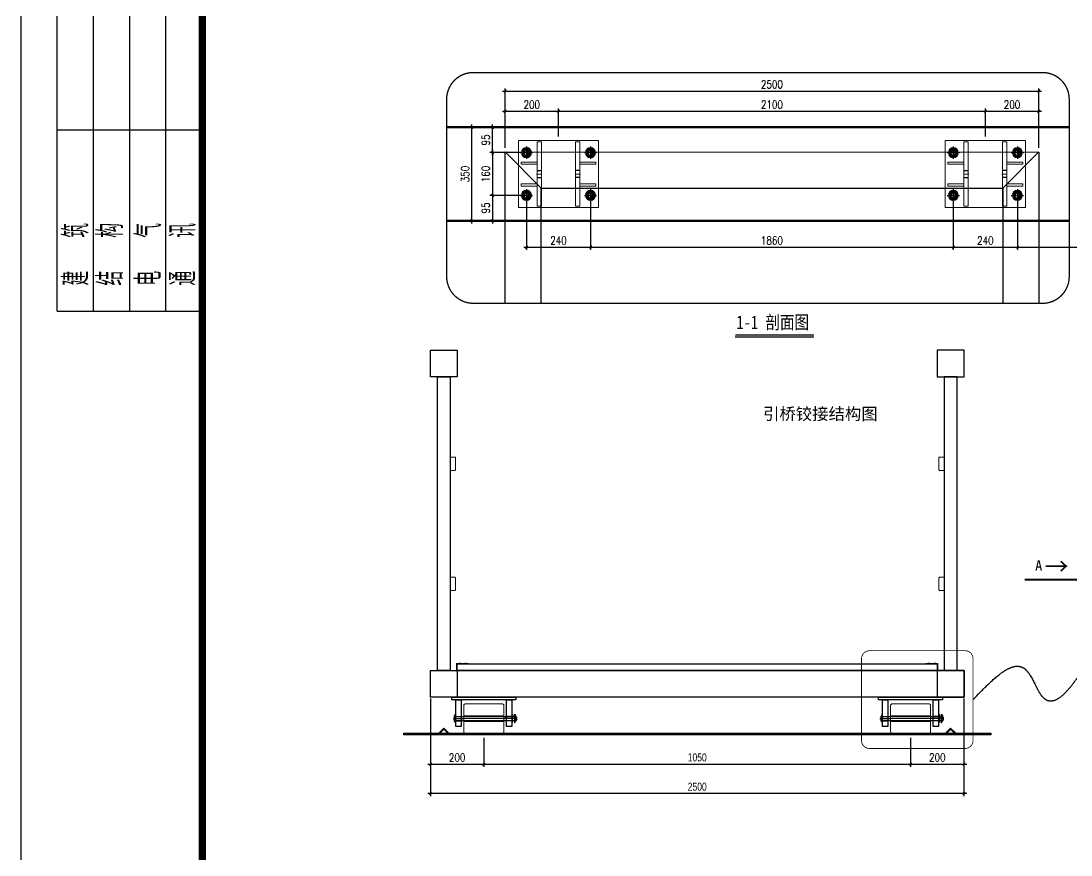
# Model space of a CAD drawing. Extents: x -259369 to -50372, y -155978 to 198088.
# Drawn here: x -107106 to -103170, y 30956 to 34081 of the extents above; entities that cross this region are included whole.
import ezdxf

# ---------------------------------------------------------------- set-up
doc = ezdxf.new("R2010")
doc.units = 0
doc.header["$LTSCALE"] = 1000
doc.header["$MEASUREMENT"] = 0
for name, pattern in [('CENTER', [2, 1.25, -0.25, 0.25, -0.25]), ('CENTER2', [28.575, 19.05, -3.175, 3.175, -3.175]), ('DASH', [0.35, 0.25, -0.1]), ('DASHDOT2', [12.7, 6.35, -3.175, 0, -3.175]), ('DASHED2', [9.525, 6.35, -3.175]), ('DIVIDEX2', [63.5, 25.4, -12.7, 0, -12.7, 0, -12.7]), ('HIDDEN2', [4.7625, 3.175, -1.5875])]:
    doc.linetypes.add(name, pattern=pattern)
for name, color, linetype in [('BS-Annectent', 115, 'Continuous'), ('BS-Index symbol', 35, 'Continuous'), ('HR-dimension', 9, 'Continuous'), ('HR-Longgu', 32, 'Continuous'), ('HR-Structure', 5, 'Continuous'), ('HR-Zhuliang', 3, 'Continuous'), ('HR-看线', 143, 'Continuous'), ('打印图框', 255, 'Continuous'), ('铝横梁', 220, 'Continuous'), ('铝通', 4, 'Continuous'), ('面板', 44, 'Continuous')]:
    doc.layers.add(name, color=color, linetype=linetype)
for name, color, linetype, lineweight in [('图框', 7, 'Continuous', 13), ('型材', 7, 'Continuous', 15), ('文本 @ 1 (1)', 3, 'Continuous', 13), ('结构', 52, 'Continuous', 18)]:
    doc.layers.add(name, color=color, linetype=linetype, lineweight=lineweight)
doc.styles.add('Arial', font='')
doc.styles.add('HZTXT', font='txtw.shx', dxfattribs={"width": 0.8, "bigfont": 'hztxtw.shx'})
doc.styles.get("Standard").update_dxf_attribs({"font": 'gbenor.shx', "bigfont": 'gbcbig.shx'})
doc.styles.add('宋体', font='')
doc.styles.add('工程字体', font='', dxfattribs={"width": 0.8})
doc.styles.get('Arial').set_extended_font_data('STXihei')
doc.styles.get('宋体').set_extended_font_data('SimSun')
doc.styles.get('工程字体').set_extended_font_data('SimSun')
doc.dimstyles.new('HR-A2-DIM10', dxfattribs={"dimscale": 10, "dimtxt": 3, "dimasz": 1, "dimexe": 1, "dimexo": 1.5, "dimgap": 1, "dimtad": 1, "dimdec": 1, "dimdsep": 46, "dimtxsty": 'HZTXT', "dimblk": 'ARCHTICK', "dimcen": 0, "dimdle": 1, "dimclrd": 256, "dimclre": 256, "dimclrt": 6, "dimadec": 1, "dimazin": 0, "dimtfac": 1, "dimtdec": 1, "dimtix": 1, "dimtmove": 2, "dimatfit": 3, "dimfxl": 15, "dimtolj": 1, "dimtzin": 0, "dimarcsym": 1})
doc.dimstyles.new('HR-A3-DIM5', dxfattribs={"dimscale": 5, "dimtxt": 3, "dimasz": 1, "dimexe": 1, "dimexo": 1.5, "dimgap": 1, "dimtad": 1, "dimdec": 1, "dimdsep": 46, "dimtxsty": 'HZTXT', "dimblk": 'ARCHTICK', "dimcen": 0, "dimdle": 1, "dimclrd": 256, "dimclre": 256, "dimclrt": 6, "dimadec": 1, "dimazin": 0, "dimtfac": 1, "dimtdec": 1, "dimtix": 1, "dimtmove": 2, "dimatfit": 3, "dimfxl": 1, "dimtolj": 1, "dimtzin": 0, "dimarcsym": 1})

# ---------------------------------------------------------------- blocks, each defined once
blk = doc.blocks.new('$TITLEBLK$00000095')
for p, q in [((-150, 20), (-150, 0)), ((-150, 20), (0, 20)), ((-125, 20), (-125, 0)), ((-100, 20), (-100, 0)), ((-75, 20), (-75, 0)), ((-75, 20), (-75, 0)), ((-50, 20), (-50, 0)), ((-25, 20), (-25, 0)), ((0, 20), (0, 0)), ((-150, 15), (-75, 15)), ((-75, 15), (0, 15)), ((-150, 10), (-75, 10)), ((-75, 10), (0, 10)), ((-150, 5), (-75, 5)), ((-75, 5), (0, 5))]:
    blk.add_line(p, q)
at = {"width": 0.8}
for s, p in [('建   筑', (-146.45, 15.65)), ('暖  通', (-70.35, 15.73)), ('结   构', (-146.45, 10.91)), ('给 排 水', (-71.03, 10.9)), ('电   气', (-146.45, 5.65)), ('工   艺', (-70.35, 6.13)), ('通   讯', (-146.45, 0.88)), ('自   控', (-70.35, 1.24))]:
    blk.add_text(s, height=3.509, dxfattribs=at).set_placement(p)
blk = doc.blocks.new('rgthtyjyuk')
blk.add_lwpolyline([(0, 0), (420, 0), (420, 297), (0, 297)], close=True)
at = {"const_width": 1}
blk.add_lwpolyline([(25, 5), (415, 5), (415, 292), (25, 292)], close=True, dxfattribs=at)
at = {"rotation": 90}
blk.add_blockref('$TITLEBLK$00000095', (25, 292), dxfattribs=at)
blk = doc.blocks.new('_ArchTick')
at = {"color": 0, "linetype": 'ByBlock', "const_width": 0.4}
blk.add_lwpolyline([(-0.5, -0.5), (0.5, 0.5)], dxfattribs=at)
blk = doc.blocks.new('*D1914')
at = {"layer": 'Defpoints', "color": 0, "ltscale": 1.5, "transparency": 16777216}
for p in [(-105416.5, 33682.8), (-105291.5, 33682.8, 0), (-105291.5, 33332.8, 0)]:
    blk.add_point(p, dxfattribs=at)
at = {"layer": 'HR-dimension', "lineweight": -2, "ltscale": 1.5, "transparency": 16777216}
for p, q in [((-105416.5, 33322.8), (-105416.5, 33692.8)), ((-105306.5, 33682.8), (-105426.5, 33682.8)), ((-105306.5, 33332.8), (-105426.5, 33332.8))]:
    blk.add_line(p, q, dxfattribs=at)
at = {"layer": 'HR-dimension', "lineweight": -2, "ltscale": 1.5, "transparency": 16777216, "xscale": 10, "yscale": 10, "zscale": 10}
for p, rotation in [((-105416.5, 33682.8), 90), ((-105416.5, 33332.8), 270)]:
    blk.add_blockref('_ArchTick', p, dxfattribs=dict(at, rotation=rotation))
at = {"layer": 'HR-dimension', "color": 6, "ltscale": 1.5, "transparency": 16777216, "insert": (-105441.5, 33507.8), "char_height": 30, "attachment_point": 5, "rotation": 90, "style": 'HZTXT'}
blk.add_mtext('\\A1;350', dxfattribs=at)
blk = doc.blocks.new('*D1915')
at = {"layer": 'Defpoints', "color": 0, "ltscale": 1.5, "transparency": 16777216}
for p in [(-105091.5, 33743.1), (-105091.5, 33632.9, 0), (-105291.5, 33590.4, 0)]:
    blk.add_point(p, dxfattribs=at)
at = {"layer": 'HR-dimension', "lineweight": -2, "ltscale": 1.5, "transparency": 16777216}
for p, q in [((-105301.5, 33743.1), (-105081.5, 33743.1)), ((-105291.5, 33605.4), (-105291.5, 33753.1)), ((-105091.5, 33647.9), (-105091.5, 33753.1))]:
    blk.add_line(p, q, dxfattribs=at)
at = {"layer": 'HR-dimension', "lineweight": -2, "ltscale": 1.5, "transparency": 16777216, "xscale": 10, "yscale": 10, "zscale": 10, "rotation": 180}
blk.add_blockref('_ArchTick', (-105291.5, 33743.1), dxfattribs=at)
at = {"layer": 'HR-dimension', "lineweight": -2, "ltscale": 1.5, "transparency": 16777216, "xscale": 10, "yscale": 10, "zscale": 10}
blk.add_blockref('_ArchTick', (-105091.5, 33743.1), dxfattribs=at)
at = {"layer": 'HR-dimension', "color": 6, "ltscale": 1.5, "transparency": 16777216, "insert": (-105191.5, 33768.1), "char_height": 30, "attachment_point": 5, "style": 'HZTXT'}
blk.add_mtext('\\A1;200', dxfattribs=at)
blk = doc.blocks.new('*D1916')
at = {"layer": 'Defpoints', "color": 0, "ltscale": 1.5, "transparency": 16777216}
for p in [(-103291.5, 33743.1), (-103491.5, 33632.9, 0), (-103291.5, 33632.8, 0)]:
    blk.add_point(p, dxfattribs=at)
at = {"layer": 'HR-dimension', "lineweight": -2, "ltscale": 1.5, "transparency": 16777216}
for p, q in [((-103501.5, 33743.1), (-103281.5, 33743.1)), ((-103491.5, 33647.9), (-103491.5, 33753.1)), ((-103291.5, 33647.8), (-103291.5, 33753.1))]:
    blk.add_line(p, q, dxfattribs=at)
at = {"layer": 'HR-dimension', "lineweight": -2, "ltscale": 1.5, "transparency": 16777216, "xscale": 10, "yscale": 10, "zscale": 10, "rotation": 180}
blk.add_blockref('_ArchTick', (-103491.5, 33743.1), dxfattribs=at)
at = {"layer": 'HR-dimension', "lineweight": -2, "ltscale": 1.5, "transparency": 16777216, "xscale": 10, "yscale": 10, "zscale": 10}
blk.add_blockref('_ArchTick', (-103291.5, 33743.1), dxfattribs=at)
at = {"layer": 'HR-dimension', "color": 6, "ltscale": 1.5, "transparency": 16777216, "insert": (-103391.5, 33768.1), "char_height": 30, "attachment_point": 5, "style": 'HZTXT'}
blk.add_mtext('\\A1;200', dxfattribs=at)
blk = doc.blocks.new('*D1917')
at = {"layer": 'Defpoints', "color": 0, "ltscale": 1.5, "transparency": 16777216}
for p in [(-103291.5, 33818.8), (-105291.5, 33590.4, 0), (-103291.5, 33590.4, 0)]:
    blk.add_point(p, dxfattribs=at)
at = {"layer": 'HR-dimension', "lineweight": -2, "ltscale": 1.5, "transparency": 16777216}
for p, q in [((-105301.5, 33818.8), (-103281.5, 33818.8)), ((-105291.5, 33605.4), (-105291.5, 33828.8)), ((-103291.5, 33605.4), (-103291.5, 33828.8))]:
    blk.add_line(p, q, dxfattribs=at)
at = {"layer": 'HR-dimension', "lineweight": -2, "ltscale": 1.5, "transparency": 16777216, "xscale": 10, "yscale": 10, "zscale": 10, "rotation": 180}
blk.add_blockref('_ArchTick', (-105291.5, 33818.8), dxfattribs=at)
at = {"layer": 'HR-dimension', "lineweight": -2, "ltscale": 1.5, "transparency": 16777216, "xscale": 10, "yscale": 10, "zscale": 10}
blk.add_blockref('_ArchTick', (-103291.5, 33818.8), dxfattribs=at)
at = {"layer": 'HR-dimension', "color": 6, "ltscale": 1.5, "transparency": 16777216, "insert": (-104291.5, 33843.8), "char_height": 30, "attachment_point": 5, "style": 'HZTXT'}
blk.add_mtext('\\A1;2500', dxfattribs=at)
blk = doc.blocks.new('*U214')
blk.add_line((0, 0), (29.5, 0))
at = {"const_width": 0.5}
blk.add_lwpolyline([(0, 0.75), (29.5, 0.75)], dxfattribs=at)
at = {"style": '工程字体', "width": 0.8}
blk.add_attdef('图名标注', (0.42, 3), '', height=5, dxfattribs=at)
blk = doc.blocks.new('A$C79B7160B')
at = {"color": 1, "linetype": 'DASHDOT2', "ltscale": 20}
for points in [[(-23.1, 0), (23.1, 0)], [(0, 23.1), (0, -23.1)]]:
    blk.add_lwpolyline(points, dxfattribs=at)
for points in [[(-18.5, 0, 1), (18.5, 0, 1), (-18.5, 0, 1)], [(-14.5, 0, 1), (14.5, 0, 1), (-14.5, 0, 1)], [(-10, 0, 1), (10, 0, 1), (-10, 0, 1)]]:
    blk.add_lwpolyline(points, format="xyb")
blk.add_lwpolyline([(0, -16.5), (-15, -8.2), (-15, 8.2), (0, 16.5), (15, 8.2), (15, -8.2), (0, -16.5)])
at = {"color": 253, "linetype": 'HIDDEN2', "ltscale": 20}
blk.add_lwpolyline([(0, -8.2, 2.414214), (-8.2, 0, 2.414214)], format="xyb", dxfattribs=at)
blk = doc.blocks.new('A$C02bcacc6')
at = {"color": 1, "linetype": 'CENTER2'}
for p, q in [((-230, 13), (-214, 13)), ((-70, 13), (-86, 13)), ((-230, -13), (-214, -13)), ((-70, -13), (-86, -13))]:
    blk.add_line(p, q, dxfattribs=at)
at = {"layer": '结构', "color": 4}
for p, q in [((0, 125), (-300, 125)), ((-300, 125), (-300, -125)), ((0, -125), (0, 125)), ((-300, -125), (0, -125))]:
    blk.add_line(p, q, dxfattribs=at)
at = {"layer": '结构', "color": 1, "linetype": 'CENTER', "ltscale": 0.44}
for p, q in [((-282.1, 80), (-257.9, 80)), ((-270, 67.9), (-270, 92.1)), ((-17.9, 80), (-42.1, 80)), ((-30, 67.9), (-30, 92.1)), ((-270, -67.9), (-270, -92.1)), ((-30, -67.9), (-30, -92.1)), ((-282.1, -80), (-257.9, -80)), ((-17.9, -80), (-42.1, -80))]:
    blk.add_line(p, q, dxfattribs=at)
at = {"layer": '结构', "color": 1, "linetype": 'CENTER', "ltscale": 0.36}
for p, q in [((-231.9, 0), (-212.1, 0)), ((-68.1, 0), (-87.9, 0))]:
    blk.add_line(p, q, dxfattribs=at)
at = {"layer": '结构', "color": 4}
for points in [[(-230, -120), (-230, 120), (-214, 120), (-214, -120)], [(-70, -120), (-70, 120), (-86, 120), (-86, -120)], [(-230, 37), (-290, 37), (-290, 45), (-230, 45)], [(-70, 37), (-10, 37), (-10, 45), (-70, 45)], [(-230, -37), (-290, -37), (-290, -45), (-230, -45)], [(-70, -37), (-10, -37), (-10, -45), (-70, -45)]]:
    blk.add_lwpolyline(points, close=True, dxfattribs=at)
for centre in [(-270, 80), (-30, 80), (-270, -80), (-30, -80)]:
    blk.add_circle(centre, 11, dxfattribs=at)
blk = doc.blocks.new('*D1921')
at = {"layer": 'Defpoints', "color": 0, "ltscale": 1.5, "transparency": 16777216}
for p in [(-103491.5, 33743.1), (-105091.5, 33632.9, 0), (-103491.5, 33632.9, 0)]:
    blk.add_point(p, dxfattribs=at)
at = {"layer": 'HR-dimension', "lineweight": -2, "ltscale": 1.5, "transparency": 16777216}
for p, q in [((-105101.5, 33743.1), (-103481.5, 33743.1)), ((-105091.5, 33647.9), (-105091.5, 33753.1)), ((-103491.5, 33647.9), (-103491.5, 33753.1))]:
    blk.add_line(p, q, dxfattribs=at)
at = {"layer": 'HR-dimension', "lineweight": -2, "ltscale": 1.5, "transparency": 16777216, "xscale": 10, "yscale": 10, "zscale": 10, "rotation": 180}
blk.add_blockref('_ArchTick', (-105091.5, 33743.1), dxfattribs=at)
at = {"layer": 'HR-dimension', "lineweight": -2, "ltscale": 1.5, "transparency": 16777216, "xscale": 10, "yscale": 10, "zscale": 10}
blk.add_blockref('_ArchTick', (-103491.5, 33743.1), dxfattribs=at)
at = {"layer": 'HR-dimension', "color": 6, "ltscale": 1.5, "transparency": 16777216, "insert": (-104291.5, 33768.1), "char_height": 30, "attachment_point": 5, "style": 'HZTXT'}
blk.add_mtext('\\A1;2100', dxfattribs=at)
blk = doc.blocks.new('*D1922')
at = {"layer": 'Defpoints', "color": 0, "ltscale": 1.5, "transparency": 16777216}
for p in [(-105339.4, 33682.8), (-105211.5, 33682.8, 0), (-105211.5, 33587.9, 0)]:
    blk.add_point(p, dxfattribs=at)
at = {"layer": 'HR-dimension', "lineweight": -2, "ltscale": 1.5, "transparency": 16777216}
for p, q in [((-105339.4, 33577.9), (-105339.4, 33692.8)), ((-105226.5, 33682.8), (-105349.4, 33682.8)), ((-105226.5, 33587.9), (-105349.4, 33587.9))]:
    blk.add_line(p, q, dxfattribs=at)
at = {"layer": 'HR-dimension', "lineweight": -2, "ltscale": 1.5, "transparency": 16777216, "xscale": 10, "yscale": 10, "zscale": 10}
for p, rotation in [((-105339.4, 33682.8), 90), ((-105339.4, 33587.9), 270)]:
    blk.add_blockref('_ArchTick', p, dxfattribs=dict(at, rotation=rotation))
at = {"layer": 'HR-dimension', "color": 6, "ltscale": 1.5, "transparency": 16777216, "insert": (-105364.4, 33635.4), "char_height": 30, "attachment_point": 5, "rotation": 90, "style": 'HZTXT'}
blk.add_mtext('\\A1;95', dxfattribs=at)
blk = doc.blocks.new('*D1923')
at = {"layer": 'Defpoints', "color": 0, "ltscale": 1.5, "transparency": 16777216}
for p in [(-105211.5, 33587.9, 0), (-105339.4, 33427.9), (-105211.5, 33427.9, 0)]:
    blk.add_point(p, dxfattribs=at)
at = {"layer": 'HR-dimension', "lineweight": -2, "ltscale": 1.5, "transparency": 16777216}
for p, q in [((-105226.5, 33587.9), (-105349.4, 33587.9)), ((-105339.4, 33597.9), (-105339.4, 33417.9)), ((-105226.5, 33427.9), (-105349.4, 33427.9))]:
    blk.add_line(p, q, dxfattribs=at)
at = {"layer": 'HR-dimension', "lineweight": -2, "ltscale": 1.5, "transparency": 16777216, "xscale": 10, "yscale": 10, "zscale": 10}
for p, rotation in [((-105339.4, 33587.9), 90), ((-105339.4, 33427.9), 270)]:
    blk.add_blockref('_ArchTick', p, dxfattribs=dict(at, rotation=rotation))
at = {"layer": 'HR-dimension', "color": 6, "ltscale": 1.5, "transparency": 16777216, "insert": (-105364.4, 33507.9), "char_height": 30, "attachment_point": 5, "rotation": 90, "style": 'HZTXT'}
blk.add_mtext('\\A1;160', dxfattribs=at)
blk = doc.blocks.new('*D1924')
at = {"layer": 'Defpoints', "color": 0, "ltscale": 1.5, "transparency": 16777216}
for p in [(-105211.5, 33427.9, 0), (-105339.4, 33332.8), (-105211.5, 33332.8, 0)]:
    blk.add_point(p, dxfattribs=at)
at = {"layer": 'HR-dimension', "lineweight": -2, "ltscale": 1.5, "transparency": 16777216}
for p, q in [((-105226.5, 33427.9), (-105349.4, 33427.9)), ((-105339.4, 33437.9), (-105339.4, 33322.8)), ((-105226.5, 33332.8), (-105349.4, 33332.8))]:
    blk.add_line(p, q, dxfattribs=at)
at = {"layer": 'HR-dimension', "lineweight": -2, "ltscale": 1.5, "transparency": 16777216, "xscale": 10, "yscale": 10, "zscale": 10}
for p, rotation in [((-105339.4, 33427.9), 90), ((-105339.4, 33332.8), 270)]:
    blk.add_blockref('_ArchTick', p, dxfattribs=dict(at, rotation=rotation))
at = {"layer": 'HR-dimension', "color": 6, "ltscale": 1.5, "transparency": 16777216, "insert": (-105364.4, 33380.4), "char_height": 30, "attachment_point": 5, "rotation": 90, "style": 'HZTXT'}
blk.add_mtext('\\A1;95', dxfattribs=at)
blk = doc.blocks.new('25-3')
blk.add_lwpolyline([(0, 0), (25, 0), (25, 2, 0.414214), (24, 3), (6.5, 3, -0.414214), (3, 6.5), (3, 24, 0.414214), (2, 25), (0, 25)], format="xyb", close=True)
blk = doc.blocks.new('*D1925')
at = {"layer": 'Defpoints', "color": 0, "ltscale": 1.5, "transparency": 16777216}
for p in [(-105571.5, 31557.4, 0), (-105371.5, 31410.4, 0), (-105371.5, 31296.8)]:
    blk.add_point(p, dxfattribs=at)
at = {"layer": 'HR-dimension', "lineweight": -2, "ltscale": 1.5, "transparency": 16777216}
for p, q in [((-105571.5, 31542.4), (-105571.5, 31286.8)), ((-105371.5, 31395.4), (-105371.5, 31286.8)), ((-105581.5, 31296.8), (-105361.5, 31296.8))]:
    blk.add_line(p, q, dxfattribs=at)
at = {"layer": 'HR-dimension', "lineweight": -2, "ltscale": 1.5, "transparency": 16777216, "xscale": 10, "yscale": 10, "zscale": 10, "rotation": 180}
blk.add_blockref('_ArchTick', (-105571.5, 31296.8), dxfattribs=at)
at = {"layer": 'HR-dimension', "lineweight": -2, "ltscale": 1.5, "transparency": 16777216, "xscale": 10, "yscale": 10, "zscale": 10}
blk.add_blockref('_ArchTick', (-105371.5, 31296.8), dxfattribs=at)
at = {"layer": 'HR-dimension', "color": 6, "ltscale": 1.5, "transparency": 16777216, "insert": (-105471.5, 31321.8), "char_height": 30, "attachment_point": 5, "style": 'HZTXT'}
blk.add_mtext('\\A1;200', dxfattribs=at)
blk = doc.blocks.new('*D1926')
at = {"layer": 'Defpoints', "color": 0, "ltscale": 1.5, "transparency": 16777216}
for p in [(-105371.5, 31410.4, 0), (-103771.5, 31410.4, 0), (-103771.5, 31296.8)]:
    blk.add_point(p, dxfattribs=at)
at = {"layer": 'HR-dimension', "lineweight": -2, "ltscale": 1.5, "transparency": 16777216}
for p, q in [((-105371.5, 31395.4), (-105371.5, 31286.8)), ((-103771.5, 31395.4), (-103771.5, 31286.8)), ((-105381.5, 31296.8), (-103761.5, 31296.8))]:
    blk.add_line(p, q, dxfattribs=at)
at = {"layer": 'HR-dimension', "lineweight": -2, "ltscale": 1.5, "transparency": 16777216, "xscale": 10, "yscale": 10, "zscale": 10, "rotation": 180}
blk.add_blockref('_ArchTick', (-105371.5, 31296.8), dxfattribs=at)
at = {"layer": 'HR-dimension', "lineweight": -2, "ltscale": 1.5, "transparency": 16777216, "xscale": 10, "yscale": 10, "zscale": 10}
blk.add_blockref('_ArchTick', (-103771.5, 31296.8), dxfattribs=at)
at = {"layer": 'HR-dimension', "color": 6, "ltscale": 1.5, "transparency": 16777216, "insert": (-104571.5, 31321.8), "char_height": 30, "attachment_point": 5, "style": 'HZTXT'}
blk.add_mtext('\\A1;{\\Fhztxt_e,hztxt|c134;1050}', dxfattribs=at)
blk = doc.blocks.new('*D1927')
at = {"layer": 'Defpoints', "color": 0, "ltscale": 1.5, "transparency": 16777216}
for p in [(-103571.5, 31557.4, 0), (-103771.5, 31410.4, 0), (-103571.5, 31296.8)]:
    blk.add_point(p, dxfattribs=at)
at = {"layer": 'HR-dimension', "lineweight": -2, "ltscale": 1.5, "transparency": 16777216}
for p, q in [((-103571.5, 31542.4), (-103571.5, 31286.8)), ((-103771.5, 31395.4), (-103771.5, 31286.8)), ((-103781.5, 31296.8), (-103561.5, 31296.8))]:
    blk.add_line(p, q, dxfattribs=at)
at = {"layer": 'HR-dimension', "lineweight": -2, "ltscale": 1.5, "transparency": 16777216, "xscale": 10, "yscale": 10, "zscale": 10, "rotation": 180}
blk.add_blockref('_ArchTick', (-103771.5, 31296.8), dxfattribs=at)
at = {"layer": 'HR-dimension', "lineweight": -2, "ltscale": 1.5, "transparency": 16777216, "xscale": 10, "yscale": 10, "zscale": 10}
blk.add_blockref('_ArchTick', (-103571.5, 31296.8), dxfattribs=at)
at = {"layer": 'HR-dimension', "color": 6, "ltscale": 1.5, "transparency": 16777216, "insert": (-103671.5, 31321.8), "char_height": 30, "attachment_point": 5, "style": 'HZTXT'}
blk.add_mtext('\\A1;200', dxfattribs=at)
blk = doc.blocks.new('*D1928')
at = {"layer": 'Defpoints', "color": 0, "ltscale": 1.5, "transparency": 16777216}
for p in [(-105571.5, 31557.4, 0), (-103571.5, 31557.4, 0), (-105571.5, 31187.1)]:
    blk.add_point(p, dxfattribs=at)
at = {"layer": 'HR-dimension', "lineweight": -2, "ltscale": 1.5, "transparency": 16777216}
for p, q in [((-105571.5, 31542.4), (-105571.5, 31177.1)), ((-103571.5, 31542.4), (-103571.5, 31177.1)), ((-103561.5, 31187.1), (-105581.5, 31187.1))]:
    blk.add_line(p, q, dxfattribs=at)
at = {"layer": 'HR-dimension', "lineweight": -2, "ltscale": 1.5, "transparency": 16777216, "xscale": 10, "yscale": 10, "zscale": 10, "rotation": 180}
blk.add_blockref('_ArchTick', (-105571.5, 31187.1), dxfattribs=at)
at = {"layer": 'HR-dimension', "lineweight": -2, "ltscale": 1.5, "transparency": 16777216, "xscale": 10, "yscale": 10, "zscale": 10}
blk.add_blockref('_ArchTick', (-103571.5, 31187.1), dxfattribs=at)
at = {"layer": 'HR-dimension', "color": 6, "ltscale": 1.5, "transparency": 16777216, "insert": (-104571.5, 31212.1), "char_height": 30, "attachment_point": 5, "style": 'HZTXT'}
blk.add_mtext('\\A1;{\\Fhztxt_e,hztxt|c134;2500}', dxfattribs=at)
blk = doc.blocks.new('A$C71295326')
at = {"linetype": 'DASHED2'}
for p, q in [((-105, -71.5), (-85, -71.5)), ((105, -71.5), (85, -71.5)), ((-105, -88.5), (-85, -88.5)), ((105, -88.5), (85, -88.5))]:
    blk.add_line(p, q, dxfattribs=at)
at = {"color": 1, "linetype": 'CENTER', "ltscale": 0.16}
for p, q in [((-115, -80), (-75, -80)), ((115, -80), (75, -80))]:
    blk.add_line(p, q, dxfattribs=at)
for points in [[(-120, 0), (120, 0), (120, -10), (-120, -10)], [(-105, -10), (-85, -10), (-85, -110), (-105, -110)], [(85, -10), (105, -10), (105, -110), (85, -110)]]:
    blk.add_lwpolyline(points, close=True)
blk = doc.blocks.new('A$C0ed95738')
at = {"layer": '图框'}
h = blk.add_hatch(color=256, dxfattribs=at)
h.paths.add_polyline_path([(75, -63.5), (-75, -63.5), (-75, -65.6), (75, -65.6)])
h.paths.add_polyline_path([(75, -44.4), (-75, -44.4), (-75, -46.5), (75, -46.5)])
at = {"layer": '图框', "color": 1, "linetype": 'CENTER', "ltscale": 0.5}
blk.add_line((-79.9, -55), (79.2, -55), dxfattribs=at)
at = {"layer": '图框', "linetype": 'DASHED2', "ltscale": 0.5}
for p, q in [((-75, -44.4), (75, -44.4)), ((-75, -46.5), (75, -46.5)), ((-75, -63.5), (75, -63.5)), ((-75, -65.6), (75, -65.6))]:
    blk.add_line(p, q, dxfattribs=at)
at = {"layer": '图框'}
blk.add_lwpolyline([(-70, 0), (70, 0, -0.414214), (75, -5), (75, -105, -0.414214), (70, -110), (-70, -110, -0.414214), (-75, -105), (-75, -5, -0.414214)], format="xyb", close=True, dxfattribs=at)
blk = doc.blocks.new('A$C3ad6133d')
at = {"color": 7, "linetype": 'Continuous', "lineweight": 15}
for p, q in [((-3.7, 24), (-3.7, -16)), ((-3.7, 24), (0, 24)), ((3.7, 30.4), (0, 30.4)), ((0, -16), (0, 30.4)), ((3.7, -16), (3.7, 30.4))]:
    blk.add_line(p, q, dxfattribs=at)
at = {"color": 8, "linetype": 'Continuous', "lineweight": 15}
for p, q in [((-4.9, -18.6), (-2.4, -21.4)), ((-3.7, -16), (3.7, -16)), ((4.9, -18.6), (2.4, -21.4))]:
    blk.add_line(p, q, dxfattribs=at)
at = {"color": 7, "linetype": 'Continuous', "lineweight": 15}
for centre, radius, start, end in [((0, -24.1), 7.35, 131.31782, 48.68218), ((-7.1, -16), 3.47, 311.31782, 0), ((0, -24.1), 3.67, 131.31782, 48.68218), ((-7.1, -16), 7.14, 311.31782, 0), ((7.1, -16), 7.14, 180, 228.68218), ((7.1, -16), 3.47, 180, 228.68218)]:
    blk.add_arc(centre, radius, start, end, dxfattribs=at)
blk = doc.blocks.new('A$C1a92a842')
at = {"color": 4}
for p, q in [((-223, -143.5), (-223, -176.5)), ((-216, -143.5), (-216, -176.5)), ((-216, -144), (240, -144)), ((244, -148), (240, -144)), ((244, -148), (244, -172)), ((240, -176), (-216, -176)), ((240, -176), (244, -172))]:
    blk.add_line(p, q, dxfattribs=at)
blk.add_circle((233, -160), 4.5, dxfattribs=at)
for centre, start, end in [((-219.5, -143.5), 0, 180), ((-219.5, -176.5), 180, 0)]:
    blk.add_arc(centre, 3.5, start, end, dxfattribs=at)
at = {"layer": '图框', "color": 1, "linetype": 'CENTER', "ltscale": 0.1}
for p, q in [((233, -154.5), (233, -165.5)), ((227.5, -160), (238.5, -160))]:
    blk.add_line(p, q, dxfattribs=at)
at = {"layer": '图框', "color": 4}
blk.add_line((240, -144), (240, -176), dxfattribs=at)
for points in [[(-210, -130), (-216, -130), (-216, -190), (-210, -190)], [(210, -130), (216, -130), (216, -190), (210, -190)]]:
    blk.add_lwpolyline(points, close=True, dxfattribs=at)
at = {"layer": 'HR-dimension', "xscale": 2, "yscale": 2, "zscale": 2}
blk.add_blockref('A$C0ed95738', (0, -50), dxfattribs=at)
at = {"layer": 'HR-dimension', "rotation": 180}
blk.add_blockref('A$C3ad6133d', (233, -160), dxfattribs=at)
at = {"layer": 'HR-Longgu', "xscale": 2, "yscale": 2, "zscale": 2}
blk.add_blockref('A$C71295326', (0, 0), dxfattribs=at)
blk = doc.blocks.new('*D1941')
at = {"layer": 'Defpoints', "color": 0, "ltscale": 1.5, "transparency": 16777216}
for p in [(-105211.5, 33427.9, 0), (-104971.5, 33427.9, 0), (-104971.5, 33233.8)]:
    blk.add_point(p, dxfattribs=at)
at = {"layer": 'HR-dimension', "lineweight": -2, "ltscale": 1.5, "transparency": 16777216}
for p, q in [((-105211.5, 33412.9), (-105211.5, 33223.8)), ((-104971.5, 33412.9), (-104971.5, 33223.8)), ((-105221.5, 33233.8), (-104961.5, 33233.8))]:
    blk.add_line(p, q, dxfattribs=at)
at = {"layer": 'HR-dimension', "lineweight": -2, "ltscale": 1.5, "transparency": 16777216, "xscale": 10, "yscale": 10, "zscale": 10, "rotation": 180}
blk.add_blockref('_ArchTick', (-105211.5, 33233.8), dxfattribs=at)
at = {"layer": 'HR-dimension', "lineweight": -2, "ltscale": 1.5, "transparency": 16777216, "xscale": 10, "yscale": 10, "zscale": 10}
blk.add_blockref('_ArchTick', (-104971.5, 33233.8), dxfattribs=at)
at = {"layer": 'HR-dimension', "color": 6, "ltscale": 1.5, "transparency": 16777216, "insert": (-105091.5, 33258.8), "char_height": 30, "attachment_point": 5, "style": 'HZTXT'}
blk.add_mtext('\\A1;240', dxfattribs=at)
blk = doc.blocks.new('*D1942')
at = {"layer": 'Defpoints', "color": 0, "ltscale": 1.5, "transparency": 16777216}
for p in [(-104971.5, 33427.9, 0), (-103611.5, 33427.8, 0), (-103611.5, 33233.8)]:
    blk.add_point(p, dxfattribs=at)
at = {"layer": 'HR-dimension', "lineweight": -2, "ltscale": 1.5, "transparency": 16777216}
for p, q in [((-104971.5, 33412.9), (-104971.5, 33223.8)), ((-103611.5, 33412.8), (-103611.5, 33223.8)), ((-104981.5, 33233.8), (-103601.5, 33233.8))]:
    blk.add_line(p, q, dxfattribs=at)
at = {"layer": 'HR-dimension', "lineweight": -2, "ltscale": 1.5, "transparency": 16777216, "xscale": 10, "yscale": 10, "zscale": 10, "rotation": 180}
blk.add_blockref('_ArchTick', (-104971.5, 33233.8), dxfattribs=at)
at = {"layer": 'HR-dimension', "lineweight": -2, "ltscale": 1.5, "transparency": 16777216, "xscale": 10, "yscale": 10, "zscale": 10}
blk.add_blockref('_ArchTick', (-103611.5, 33233.8), dxfattribs=at)
at = {"layer": 'HR-dimension', "color": 6, "ltscale": 1.5, "transparency": 16777216, "insert": (-104291.5, 33258.8), "char_height": 30, "attachment_point": 5, "style": 'HZTXT'}
blk.add_mtext('\\A1;1860', dxfattribs=at)
blk = doc.blocks.new('*D1943')
at = {"layer": 'Defpoints', "color": 0, "ltscale": 1.5, "transparency": 16777216}
for p in [(-103611.5, 33427.8, 0), (-103371.5, 33427.8, 0), (-103371.5, 33233.8)]:
    blk.add_point(p, dxfattribs=at)
at = {"layer": 'HR-dimension', "lineweight": -2, "ltscale": 1.5, "transparency": 16777216}
for p, q in [((-103611.5, 33412.8), (-103611.5, 33223.8)), ((-103371.5, 33412.8), (-103371.5, 33223.8)), ((-103621.5, 33233.8), (-103361.5, 33233.8))]:
    blk.add_line(p, q, dxfattribs=at)
at = {"layer": 'HR-dimension', "lineweight": -2, "ltscale": 1.5, "transparency": 16777216, "xscale": 10, "yscale": 10, "zscale": 10, "rotation": 180}
blk.add_blockref('_ArchTick', (-103611.5, 33233.8), dxfattribs=at)
at = {"layer": 'HR-dimension', "lineweight": -2, "ltscale": 1.5, "transparency": 16777216, "xscale": 10, "yscale": 10, "zscale": 10}
blk.add_blockref('_ArchTick', (-103371.5, 33233.8), dxfattribs=at)
at = {"layer": 'HR-dimension', "color": 6, "ltscale": 1.5, "transparency": 16777216, "insert": (-103491.5, 33258.8), "char_height": 30, "attachment_point": 5, "style": 'HZTXT'}
blk.add_mtext('\\A1;240', dxfattribs=at)
blk = doc.blocks.new('Fushou')
at = {"layer": '型材'}
blk.add_lwpolyline([(320873, 174507.1, 0.414214), (320878, 174512.1), (320878, 174602.1, 0.414214), (320873, 174607.1), (320843, 174607.1, 0.414214), (320838, 174602.1), (320838, 174512.1, 0.414214), (320843, 174507.1)], format="xyb", close=True, dxfattribs=at)
at = {"layer": '型材', "elevation": 0}
blk.add_lwpolyline([(320873, 173607.1, 0.414214), (320878, 173612.1), (320878, 173702.1, 0.414214), (320873, 173707.1), (320843, 173707.1, 0.414214), (320838, 173702.1), (320838, 173612.1, 0.414214), (320843, 173607.1)], format="xyb", close=True, dxfattribs=at)
at = {"layer": '铝横梁', "color": 6}
blk.add_lwpolyline([(320742, 175207.1), (320838, 175207.1), (320838, 173007.1), (320742, 173007.1)], close=True, dxfattribs=at)
at = {"layer": '铝通'}
for points in [[(320690, 175207.1), (320690, 175407.1), (320890, 175407.1), (320890, 175207.1), (320690, 175207.1)], [(320690, 172807.1), (320690, 173007.1), (320890, 173007.1), (320890, 172807.1), (320690, 172807.1)]]:
    blk.add_lwpolyline(points, dxfattribs=at)

msp = doc.modelspace()

# ---------------------------------------------------------------- linework, layer by layer
at = {"elevation": 0}
msp.add_lwpolyline([(-105571.49, 31647.38), (-103571.48, 31647.38), (-103571.48, 31547.38), (-105571.49, 31547.38)], close=True, dxfattribs=at)
at = {"layer": 'BS-Index symbol', "color": 1, "linetype": 'DIVIDEX2', "flags": 128}
for points, const_width in [([(-105410.64, 33888.17), (-103277.18, 33888.17, -0.4142136), (-103177.18, 33788.17), (-103177.18, 33123.38, -0.4142136), (-103277.18, 33023.38), (-105410.64, 33023.38, -0.4142136), (-105510.64, 33123.38), (-105510.64, 33788.17, -0.4142136)], 5), ([(-103925.6, 31721.77), (-103567.53, 31721.77, -0.4142136), (-103537.53, 31691.77), (-103537.53, 31385.46, -0.4142136), (-103567.53, 31355.46), (-103925.6, 31355.46, -0.4142136), (-103955.6, 31385.46), (-103955.6, 31691.77, -0.4142136)], 3)]:
    msp.add_lwpolyline(points, format="xyb", close=True, dxfattribs=dict(at, const_width=const_width))
at = {"layer": 'BS-Index symbol', "color": 1, "linetype": 'DIVIDEX2'}
msp.add_spline([(-103537.53, 31538.62), (-103341.56, 31652.37), (-103280.87, 31553.34), (-103037.5, 31802.26)], degree=3, dxfattribs=at)
at = {"layer": 'HR-Structure', "lineweight": 50, "ltscale": 5}
for p, q in [((-103177.18, 33682.84), (-105510.64, 33682.84)), ((-103177.18, 33332.84), (-105510.64, 33332.84))]:
    msp.add_line(p, q, dxfattribs=at)
at = {"layer": 'HR-Zhuliang', "color": 8, "linetype": 'DASH', "ltscale": 100}
for p, q in [((-105156.5, 33455.36), (-105291.5, 33590.36)), ((-103426.5, 33455.36), (-103291.51, 33590.36))]:
    msp.add_line(p, q, dxfattribs=at)
for points in [[(-105291.51, 33023.38), (-105291.5, 33590.36), (-103291.5, 33590.32), (-103291.51, 33023.38)], [(-105156.51, 33023.38), (-105156.5, 33455.36), (-103426.5, 33455.33), (-103426.51, 33023.38)]]:
    msp.add_lwpolyline(points, dxfattribs=at)
at = {"layer": 'HR-看线', "elevation": 0}
msp.add_lwpolyline([(-103471.49, 31412.38), (-103471.49, 31406.38), (-105671.49, 31406.38), (-105671.49, 31412.38)], close=True, dxfattribs=at)
at = {"layer": '图框', "color": 3, "const_width": 7.5}
msp.add_lwpolyline([(-103344.5, 31987.66), (-103137.5, 31987.66)], dxfattribs=at)
at = {"layer": '型材', "color": 4, "elevation": 0}
for points in [[(-105462.54, 31675.43, 0.4142136), (-105463.11, 31675.43), (-105464.04, 31674.5, -0.1989124), (-105464.32, 31674.38), (-105472.49, 31674.38, 0.4142136), (-105473.49, 31673.38), (-105473.49, 31650.88, 0.4142136), (-105472.99, 31650.38), (-105471.99, 31650.38, 0.4142136), (-105471.49, 31650.88), (-105471.49, 31672.38), (-105428.79, 31672.38, 0.6656441), (-105428.58, 31672.89, 0.2007367), (-105432.14, 31674.38), (-105437.66, 31674.38, -0.1989124), (-105437.95, 31674.5), (-105438.88, 31675.43, 0.4142136), (-105439.44, 31675.43), (-105440.21, 31674.66, -0.4142136), (-105440.78, 31674.66), (-105441.54, 31675.43, 0.4142136), (-105442.11, 31675.43), (-105443.04, 31674.5, -0.1989124), (-105443.32, 31674.38), (-105458.66, 31674.38, -0.1989124), (-105458.95, 31674.5), (-105459.88, 31675.43, 0.4142136), (-105460.44, 31675.43), (-105461.21, 31674.66, -0.4142136), (-105461.78, 31674.66)], [(-103680.43, 31675.43, -0.4142136), (-103679.87, 31675.43), (-103678.94, 31674.5, 0.1989124), (-103678.65, 31674.38), (-103670.48, 31674.38, -0.4142136), (-103669.48, 31673.38), (-103669.48, 31650.88, -0.4142136), (-103669.98, 31650.38), (-103670.98, 31650.38, -0.4142136), (-103671.48, 31650.88), (-103671.48, 31672.38), (-103714.18, 31672.38, -0.6656441), (-103714.39, 31672.89, -0.2007367), (-103710.83, 31674.38), (-103705.31, 31674.38, 0.1989124), (-103705.03, 31674.5), (-103704.09, 31675.43, -0.4142136), (-103703.53, 31675.43), (-103702.76, 31674.66, 0.4142136), (-103702.2, 31674.66), (-103701.43, 31675.43, -0.4142136), (-103700.87, 31675.43), (-103699.94, 31674.5, 0.1989124), (-103699.65, 31674.38), (-103684.31, 31674.38, 0.1989124), (-103684.03, 31674.5), (-103683.09, 31675.43, -0.4142136), (-103682.53, 31675.43), (-103681.76, 31674.66, 0.4142136), (-103681.2, 31674.66)]]:
    msp.add_lwpolyline(points, format="xyb", close=True, dxfattribs=at)
at = {"layer": '面板', "elevation": 0}
msp.add_lwpolyline([(-105471.49, 31647.38), (-105471.49, 31672.38), (-103671.48, 31672.38), (-103671.48, 31647.38)], close=True, dxfattribs=at)

# ---------------------------------------------------------------- block references
at = {"xscale": 27.17490191684078, "yscale": 27.17490191684078, "zscale": 27.17490191684078}
msp.add_blockref('rgthtyjyuk', (-107106.17, 29134.87), dxfattribs=at)
at = {"xscale": 10, "yscale": 10, "zscale": 10}
msp.add_blockref('*U214', (-104428.89, 32897.32, 0), dxfattribs=at).add_auto_attribs({'图名标注': '1-1 剖面图'})
at = {"color": 7, "yscale": 0.4999999999999994, "zscale": 0.4999999999999994}
for p, xscale in [((-265916.5, -54856.19, 0), 0.4999999999999994), ((56773.52, -54856.19, 0), -0.4999999999999994)]:
    msp.add_blockref('Fushou', p, dxfattribs=dict(at, xscale=xscale))
at = {"xscale": -1, "rotation": 134.9999999999999}
msp.add_blockref('25-3', (-105521.49, 31431.76, 0), dxfattribs=at)
at = {"rotation": 224.9999999999999}
msp.add_blockref('25-3', (-103621.49, 31431.76, 0), dxfattribs=at)
at = {"layer": 'BS-Annectent', "color": 1, "linetype": 'DASHDOT2'}
for p in [(-105211.5, 33587.86), (-104971.5, 33587.86), (-103611.5, 33587.86), (-103371.5, 33587.86), (-105211.5, 33427.86), (-104971.5, 33427.86), (-103611.5, 33427.86), (-103371.5, 33427.86)]:
    msp.add_blockref('A$C79B7160B', p, dxfattribs=at)
at = {"layer": 'HR-dimension', "ltscale": 10, "rotation": 180}
for p in [(-105241.5, 33507.86), (-103641.5, 33507.86)]:
    msp.add_blockref('A$C02bcacc6', p, dxfattribs=at)
at = {"layer": 'HR-dimension', "xscale": 0.5, "yscale": 0.5, "zscale": 0.5}
for p in [(-105371.49, 31547.38, 0), (-103771.49, 31547.38, 0)]:
    msp.add_blockref('A$C1a92a842', p, dxfattribs=at)

# ---------------------------------------------------------------- texts
at = {"layer": '图框', "color": 3, "insert": (-103179.74, 32070.34), "char_height": 65.62, "width": 1477.2718, "attachment_point": 3, "style": '宋体'}
msp.add_mtext('→', dxfattribs=at)
at = {"layer": '打印图框', "color": 6, "insert": (-104324.79, 32631.77, 0), "char_height": 45, "attachment_point": 1, "style": 'Arial'}
msp.add_mtext_dynamic_manual_height_columns('引桥铰接结构图', width=691.5685, gutter_width=12.5, heights=[0], dxfattribs=at)
at = {"layer": '文本 @ 1 (1)', "style": '宋体'}
msp.add_text('A', height=39.37, dxfattribs=at).set_placement((-103304.86, 32021.47))

# ---------------------------------------------------------------- dimensions: what is measured, and where the dimension line sits
at = {"layer": 'HR-dimension', "ltscale": 1.5}
for base, p1, p2, text, picture, middle in [((-103291.51, 33818.81, 0), (-105291.5, 33590.36), (-103291.51, 33590.36), '2500', '*D1917', (-104291.5, 33843.81, 0)), ((-103491.5, 33743.13, 0), (-105091.5, 33632.86), (-103491.5, 33632.86), '2100', '*D1921', (-104291.5, 33768.13, 0)), ((-103611.5, 33233.82, 0), (-104971.5, 33427.86), (-103611.5, 33427.84), '1860', '*D1942', (-104291.5, 33258.82, 0)), ((-105571.49, 31187.08), (-103571.49, 31557.38, 0), (-105571.49, 31557.38, 0), '{\\Fhztxt_e,hztxt|c134;2500}', '*D1928', (-104571.49, 31212.08)), ((-103771.49, 31296.83), (-105371.49, 31410.38, 0), (-103771.49, 31410.38, 0), '{\\Fhztxt_e,hztxt|c134;1050}', '*D1926', (-104571.49, 31321.83))]:
    dim = msp.add_linear_dim(base=base, p1=p1, p2=p2, text=text, dimstyle='HR-A2-DIM10', override={"dimdec": 0}, dxfattribs=at)
    dim.commit()
    dim.dimension.update_dxf_attribs({"geometry": picture, "text_midpoint": middle})
for base, p1, p2, picture, middle in [((-105091.5, 33743.13, 0), (-105291.5, 33590.36), (-105091.5, 33632.86), '*D1915', (-105191.5, 33768.13, 0)), ((-103291.5, 33743.13, 0), (-103491.5, 33632.86), (-103291.5, 33632.84), '*D1916', (-103391.5, 33768.13, 0)), ((-104971.5, 33233.82, 0), (-105211.5, 33427.86), (-104971.5, 33427.86), '*D1941', (-105091.5, 33258.82, 0)), ((-103371.5, 33233.82, 0), (-103611.5, 33427.84), (-103371.5, 33427.84), '*D1943', (-103491.5, 33258.82, 0)), ((-105371.49, 31296.83), (-105571.49, 31557.38, 0), (-105371.49, 31410.38, 0), '*D1925', (-105471.49, 31321.83)), ((-103571.49, 31296.83), (-103771.49, 31410.38, 0), (-103571.49, 31557.38, 0), '*D1927', (-103671.49, 31321.83))]:
    dim = msp.add_linear_dim(base=base, p1=p1, p2=p2, dimstyle='HR-A2-DIM10', override={"dimdec": 0}, dxfattribs=at)
    dim.commit()
    dim.dimension.update_dxf_attribs({"geometry": picture, "text_midpoint": middle})
for base, p1, p2, picture, middle in [((-105416.45, 33682.84, 0), (-105291.51, 33332.84), (-105291.5, 33682.84), '*D1914', (-105441.45, 33507.84, 0)), ((-105339.44, 33682.84, 0), (-105211.5, 33587.86), (-105211.5, 33682.84), '*D1922', (-105364.44, 33635.35, 0)), ((-105339.44, 33427.86, 0), (-105211.5, 33587.86), (-105211.5, 33427.86), '*D1923', (-105364.44, 33507.86, 0)), ((-105339.44, 33332.84, 0), (-105211.5, 33427.86), (-105211.5, 33332.84), '*D1924', (-105364.44, 33380.35, 0))]:
    dim = msp.add_linear_dim(base=base, p1=p1, p2=p2, angle=90, dimstyle='HR-A2-DIM10', override={"dimdec": 0}, dxfattribs=at)
    dim.commit()
    dim.dimension.update_dxf_attribs({"geometry": picture, "text_midpoint": middle})

# ---------------------------------------------------------------- leaders
at = {"layer": 'HR-dimension', "ltscale": 10}
msp.add_leader([(-103371.5, 33233.82, 0), (-102659.79, 33233.82, 0)], dimstyle='HR-A3-DIM5', override={"dimgap": 1, "dimtad": 0}, dxfattribs=at)

doc.saveas('drawing.dxf')
